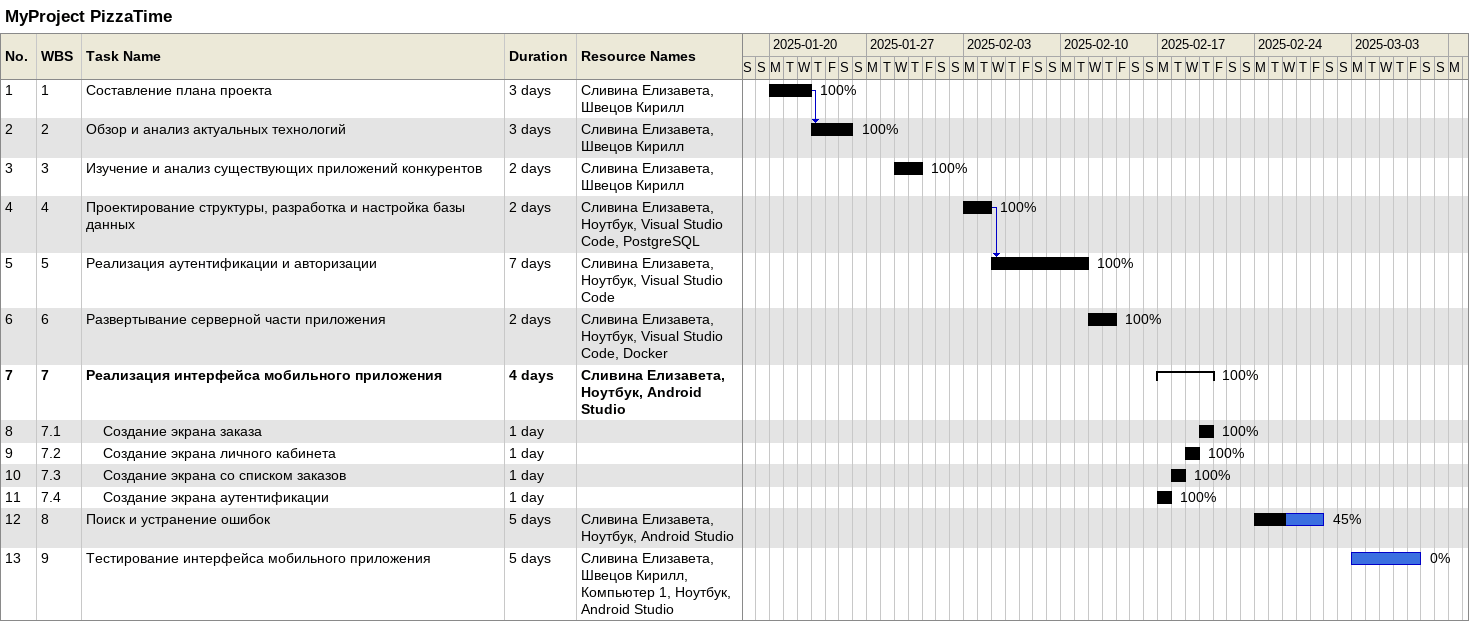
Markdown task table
MyProject PizzaTime

| ID | WBS | Task | Duration | Start | Finish | Predecessors | Resources | % complete |
|---|---|---|---|---|---|---|---|---|
| 1 | 1 | Составление плана проекта | 3d | 2025-01-20 | 2025-01-22 |  | Сливина Елизавета, Швецов Кирилл | 100 |
| 2 | 2 | Обзор и анализ актуальных технологий | 3d | 2025-01-23 | 2025-01-25 | 1 | Сливина Елизавета, Швецов Кирилл | 100 |
| 3 | 3 | Изучение и анализ существующих приложений конкурентов | 2d | 2025-01-29 | 2025-01-30 |  | Сливина Елизавета, Швецов Кирилл | 100 |
| 4 | 4 | Проектирование структуры, разработка и настройка базы данных | 2d | 2025-02-03 | 2025-02-04 |  | Сливина Елизавета, Ноутбук, Visual Studio Code, PostgreSQL | 100 |
| 5 | 5 | Реализация аутентификации и авторизации | 7d | 2025-02-05 | 2025-02-11 | 4 | Сливина Елизавета, Ноутбук, Visual Studio Code | 100 |
| 6 | 6 | Развертывание серверной части приложения | 2d | 2025-02-12 | 2025-02-13 |  | Сливина Елизавета, Ноутбук, Visual Studio Code, Docker | 100 |
| 7 | 7 | **Реализация интерфейса мобильного приложения** | 4d | 2025-02-17 | 2025-02-20 |  | Сливина Елизавета, Ноутбук, Android Studio | 100 |
| 8 | 7.1 | Создание экрана заказа | 1d | 2025-02-20 | 2025-02-20 |  |  | 100 |
| 9 | 7.2 | Создание экрана личного кабинета | 1d | 2025-02-19 | 2025-02-19 |  |  | 100 |
| 10 | 7.3 | Создание экрана со списком заказов | 1d | 2025-02-18 | 2025-02-18 |  |  | 100 |
| 11 | 7.4 | Создание экрана аутентификации | 1d | 2025-02-17 | 2025-02-17 |  |  | 100 |
| 12 | 8 | Поиск и устранение ошибок | 5d | 2025-02-24 | 2025-02-28 |  | Сливина Елизавета, Ноутбук, Android Studio | 45 |
| 13 | 9 | Тестирование интерфейса мобильного приложения | 5d | 2025-03-03 | 2025-03-07 |  | Сливина Елизавета, Швецов Кирилл, Компьютер 1, Ноутбук, Android Studio | 0 |
